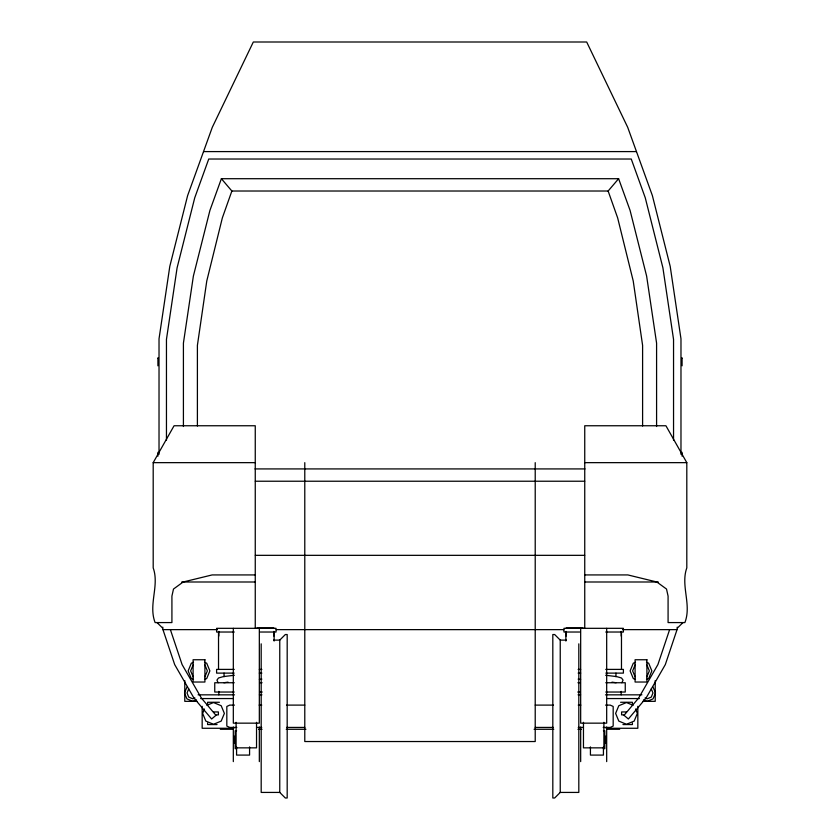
<?xml version="1.0" encoding="UTF-8"?>
<svg xmlns="http://www.w3.org/2000/svg" width="840" height="840" viewBox="0 0 840 840"><rect width="100%" height="100%" fill="white"/><g stroke="black" fill="none" stroke-linecap="round" stroke-linejoin="round"><path stroke-width="1.26" d="M669.617 629.633L657.899 664.587L638.642 698.029L624.036 715.323L628.373 718.988L646.065 698.029L665.322 664.587L677.04 629.633L677.208 627.165M183.414 426.51L183.414 343.14L193.379 276.077L209.927 210.389L221.382 178.71L231.872 191.016L222.348 217.896L206.777 280.98L197.4 345.377L197.4 426.006M193.095 664.976L190.649 670.887L193.095 676.799M186.963 687.068L184.517 692.979L186.963 698.891L192.875 701.337L196.423 699.867M188.738 688.842L187.026 692.979L188.738 697.116L192.875 698.827L194.943 697.977M204.918 676.799L207.365 670.887L204.918 664.976M204.466 709.023L202.65 713.412L205.832 721.098L213.518 724.279L221.193 721.098L224.375 713.412L221.193 705.726L213.518 702.545L206.923 705.275M635.082 664.976L632.635 670.887L635.082 676.799M646.905 676.799L649.351 670.887L646.905 664.976M255.255 574.928L212.142 574.928L183.172 581.994L173.492 589.05L171.916 596.106L171.916 622.577L155.117 622.577C148.145 604.653 159.59 585.753 153.195 567.872L153.195 462.651L174.069 425.754L255.255 425.754L255.255 627.743M681.65 358.533L682.08 357.798L682.08 365.82M656.586 426.51L656.586 343.14L646.622 276.077L630.074 210.389L618.618 178.71L608.129 191.016L231.872 191.016M279.762 640.111L285.327 634.536L287.185 634.536L287.185 798L285.327 798L279.762 792.425L279.762 640.111L273.567 640.111M560.238 792.425L554.673 798L552.815 798L552.815 634.536L554.673 634.536L560.238 640.111L560.238 792.425L578.812 792.425L578.812 643.839M677.712 627.743L682.983 622.577M621.852 682.742L623.07 680.138L621.505 677.996L616.613 676.589L605.619 675.255M193.526 662.298L191.331 663.201L188.15 670.887L191.331 678.573L193.526 679.476M204.498 679.476L206.692 678.573L209.874 670.887L206.692 663.201L204.498 662.298M635.502 662.298L633.308 663.201L630.126 670.887L633.308 678.573L635.502 679.476M646.475 679.476L648.669 678.573L651.851 670.887L648.669 663.201L646.475 662.298M223.892 682.742L228.039 682.143M234.381 675.255L223.388 676.589L218.495 677.996L216.93 680.138L218.148 682.742M259.382 679.371L261.859 679.13M203.532 151.589L636.468 151.589M221.382 178.71L618.618 178.71M153.195 462.651L255.255 462.651M584.745 462.651L686.805 462.651L686.805 567.872C680.411 585.753 691.856 604.653 684.884 622.577L668.083 622.577L668.083 596.106L666.509 589.05L656.827 581.994L627.858 574.928L584.745 574.928M255.014 468.919L584.986 468.919M255.308 481.226L584.692 481.226M255.328 555.335L584.672 555.335M181.734 581.994L255.255 581.994M584.745 581.994L658.266 581.994M256.851 627.974L273.83 627.974M566.171 627.974L583.149 627.974M162.792 627.165L162.96 629.633L217.434 629.633M276.244 629.633L563.755 629.633M622.566 629.633L677.04 629.633M234.266 632.026L216.605 632.026L216.605 628.32L276.045 628.32L276.045 632.026L260.222 632.026M579.779 632.026L563.955 632.026L563.955 628.32L623.396 628.32L623.396 632.026L605.735 632.026M560.238 640.111L566.433 640.111M234.266 669.396L216.605 669.396L216.605 673.113L234.181 673.113M259.329 669.396L261.87 669.396M578.13 669.396L580.671 669.396M605.735 669.396L623.396 669.396L623.396 673.113L605.819 673.113M259.329 673.113L261.87 673.113M578.13 673.113L580.671 673.113M234.245 682.742L214.746 682.742L214.746 692.034L234.245 692.034M259.675 682.742L262.091 682.742M577.909 682.742L580.325 682.742M605.755 682.742L625.254 682.742L625.254 692.034L605.755 692.034M259.686 692.034L262.248 692.034M577.752 692.034L580.314 692.034M198.103 694.837L234.518 694.837M259.403 694.837L261.944 694.837M578.057 694.837L580.598 694.837M605.482 694.837L641.897 694.837M200.708 698.554L233.321 698.554M606.679 698.554L639.293 698.554M197.232 701.337L184.779 701.337L184.779 680.589M642.768 701.337L655.221 701.337L655.221 680.589M219.418 702.272L207.606 702.272L207.606 703.763M620.582 702.272L632.394 702.272L632.394 703.763M234.465 705.106L229.792 705.106L226.821 706.45L226.821 726.096L229.792 727.429L236.796 727.429M259.151 705.106L261.755 705.106M286.524 705.106L304.784 705.106M535.216 705.106L553.476 705.106M578.246 705.106L580.85 705.106M605.535 705.106L610.207 705.106L613.179 706.45L613.179 726.096L610.207 727.429L603.204 727.429M213.518 711.942L218.39 711.942L218.39 714.882L215.953 714.882M626.482 711.942L621.611 711.942L621.611 714.882L624.047 714.882M217.056 724.563L207.606 724.563L207.606 723.062M622.944 724.563L632.394 724.563L632.394 723.062M256.536 727.429L261.755 727.429M286.524 727.429L304.784 727.429M535.216 727.429L553.476 727.429M578.246 727.429L583.464 727.429M233.909 728.27L202.167 728.27L202.167 706.303M606.091 728.27L637.833 728.27L637.833 706.303M220.322 729.278L233.373 729.278M258.699 729.278L262.08 729.278M286.241 729.278L305.907 729.278M534.093 729.278L553.76 729.278M577.92 729.278L581.301 729.278M606.627 729.278L619.678 729.278M236.576 730.726L235.179 730.726L235.179 748.671L236.576 748.671M603.425 730.726L604.821 730.726L604.821 748.671L603.425 748.671M235.179 736.312L234.055 736.312L234.055 743.085L235.179 743.085M604.821 736.312L605.945 736.312L605.945 743.085L604.821 743.085M279.762 792.425L261.188 792.425L261.188 643.839M578.141 679.13L580.619 679.371M611.961 682.143L616.109 682.742M645.057 697.977L647.125 698.827L651.263 697.116L652.974 692.979L651.263 688.842M643.577 699.867L647.125 701.337L653.037 698.891L655.484 692.979L653.037 687.068M633.077 705.275L626.482 702.545L618.807 705.726L615.625 713.412L618.807 721.098L626.482 724.279L634.169 721.098L637.35 713.412L635.534 709.023M157.017 622.577L162.288 627.743M158.351 358.533L157.92 357.798L157.92 365.82M686.805 462.651L665.931 425.754L584.745 425.754L584.745 627.743M608.129 191.016L617.652 217.896L633.224 280.98L642.6 345.377L642.6 426.006M170.384 629.633L182.102 664.587L201.359 698.029L215.964 715.323L211.628 718.988L193.935 698.029L174.678 664.587L162.96 629.633M682.08 452.319L682.08 456.173M680.977 454.304L680.977 338.846L670.204 266.375L652.375 195.594L627.7 127.312L586.688 42L253.312 42L212.299 127.312L187.625 195.594L169.796 266.375L159.023 338.846L159.023 454.304M673.544 440.171L673.544 339.402L662.907 267.834L645.256 197.768L631.26 159.023L208.74 159.023L194.744 197.768L177.093 267.834L166.457 339.402L166.457 440.171M621.474 632.026L621.474 669.396M621.18 631.438L621.18 636.058M621.18 691.373L621.18 694.837M615.962 673.113L615.962 676.725M606.679 628.32L606.679 723.156L580.671 723.156L580.671 628.32M606.679 726.999L606.679 761.607M603.897 722.316L603.897 747.852L583.464 747.852L583.464 722.316M603.425 746.907L603.425 755.087L590.425 755.087L590.425 746.907M580.671 726.999L580.671 761.607M566.171 631.438L566.171 636.058M565.876 632.026L565.876 641.046M535.216 462.651L535.216 741.531L304.784 741.531L304.784 462.651M274.123 632.026L274.123 641.046M273.83 631.438L273.83 636.058M259.329 628.32L259.329 723.156L233.321 723.156L233.321 628.32M259.329 726.999L259.329 761.607M256.536 722.316L256.536 747.852L236.103 747.852L236.103 722.316M249.575 746.907L249.575 755.087L236.576 755.087L236.576 746.907M233.321 726.999L233.321 761.607M224.039 673.113L224.039 676.725M218.82 631.438L218.82 636.058M218.82 691.373L218.82 694.837M218.526 632.026L218.526 669.396M157.92 452.319L157.92 456.173M204.918 659.747L193.095 659.747L193.095 682.028L204.918 682.028L204.918 659.747M646.905 659.747L635.082 659.747L635.082 682.028L646.905 682.028L646.905 659.747"/></g></svg>
